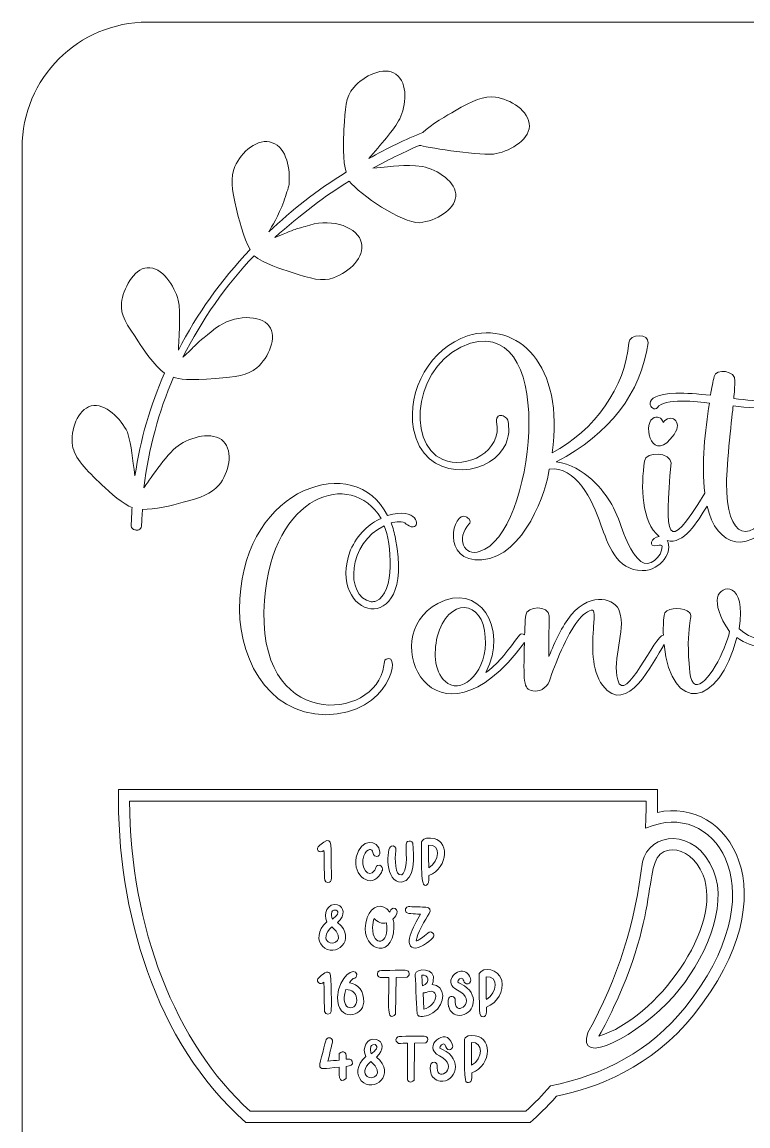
# Model space of a CAD drawing. Header units: inches. Extents: x 15.81 to 21.81, y -15.49 to -9.49.
# Drawn here: x 15.811 to 17.801, y -12.514 to -9.486 of the extents above; entities that cross this region are included whole.
import ezdxf

# ---------------------------------------------------------------- set-up
doc = ezdxf.new("R2010")
doc.units = ezdxf.units.IN
doc.header["$MEASUREMENT"] = 0
doc.layers.add('_U+0421_U+043B_U+043E_U+0439 1', color=7, linetype='Continuous')

# ---------------------------------------------------------------- blocks, each defined once
blk = doc.blocks.new('block 3')
at = {"layer": '_U+0421_U+043B_U+043E_U+0439 1', "color": 7, "lineweight": 9, "true_color": 0xffffff}
for points, knots in [([(16.9059, -11.7346), (16.9095, -11.7288), (16.9124, -11.7232), (16.9311, -11.724), (16.9841, -11.7252), (16.9809, -11.8057), (16.9262, -11.8268), (16.9261, -11.832), (16.9269, -11.8464), (16.9233, -11.85), (16.9025, -11.8704), (16.9066, -11.8063), (16.9059, -11.7346)], [0, 0, 0, 0, 1, 1, 1, 2, 2, 2, 3, 3, 3, 4, 4, 4, 4]), ([(16.9258, -11.8056), (16.9567, -11.7875), (16.9597, -11.7401), (16.9253, -11.7435), (16.9253, -11.745), (16.9257, -11.8041), (16.9258, -11.8056)], [0, 0, 0, 0, 1, 1, 1, 2, 2, 2, 2])]:
    blk.add_open_spline(points, degree=3, knots=knots, dxfattribs=at)
blk = doc.blocks.new('block 6')
at = {"layer": '_U+0421_U+043B_U+043E_U+0439 1', "color": 7, "lineweight": 9, "true_color": 0xffffff}
for points, knots in [([(16.6756, -11.907), (16.6937, -11.9125), (16.6988, -11.9357), (16.6762, -11.9555), (16.7325, -12.0026), (16.6675, -12.0559), (16.6342, -12.0203), (16.6208, -12.0064), (16.6191, -11.9776), (16.6468, -11.9535), (16.6349, -11.9335), (16.6491, -11.8996), (16.6756, -11.907)], [0, 0, 0, 0, 1, 1, 1, 2, 2, 2, 3, 3, 3, 4, 4, 4, 4]), ([(16.6719, -11.9215), (16.6627, -11.9194), (16.66, -11.9275), (16.6599, -11.9276), (16.6579, -11.9324), (16.6596, -11.9412), (16.6617, -11.9468), (16.6653, -11.9437), (16.6737, -11.9367), (16.6759, -11.9325), (16.6778, -11.9288), (16.6778, -11.9234), (16.6719, -11.9215)], [0, 0, 0, 0, 1, 1, 1, 2, 2, 2, 3, 3, 3, 4, 4, 4, 4]), ([(16.65, -12.0088), (16.664, -12.0205), (16.7004, -12.0016), (16.6606, -11.9678), (16.6604, -11.9676), (16.6603, -11.9675), (16.6602, -11.9674), (16.6401, -11.9855), (16.6413, -12.0016), (16.65, -12.0088)], [0, 0, 0, 0, 1, 1, 1, 2, 2, 2, 3, 3, 3, 3])]:
    blk.add_open_spline(points, degree=3, knots=knots, dxfattribs=at)
blk = doc.blocks.new('block 8')
at = {"layer": '_U+0421_U+043B_U+043E_U+0439 1', "color": 7, "lineweight": 9, "true_color": 0xffffff}
for points, knots in [([(16.8189, -11.9269), (16.8203, -11.9243), (16.8215, -11.921), (16.8237, -11.9189), (16.8297, -11.9132), (16.8394, -11.918), (16.8394, -11.9258), (16.8394, -11.9326), (16.8327, -11.9418), (16.8279, -11.9468), (16.8295, -11.9526), (16.8306, -11.9604), (16.8306, -11.9686), (16.8278, -12.0661), (16.7281, -12.0286), (16.757, -11.9419), (16.7692, -11.9084), (16.7997, -11.9), (16.8189, -11.9269)], [0, 0, 0, 0, 1, 1, 1, 2, 2, 2, 3, 3, 3, 4, 4, 4, 5, 5, 5, 6, 6, 6, 6]), ([(16.7766, -11.9448), (16.7741, -11.9503), (16.7719, -11.9596), (16.7719, -11.969), (16.7719, -12.0257), (16.8186, -12.0172), (16.8104, -11.9569), (16.7973, -11.96), (16.7855, -11.9549), (16.7766, -11.9448)], [0, 0, 0, 0, 1, 1, 1, 2, 2, 2, 3, 3, 3, 3])]:
    blk.add_open_spline(points, degree=3, knots=knots, dxfattribs=at)
blk = doc.blocks.new('block 15')
at = {"layer": '_U+0421_U+043B_U+043E_U+0439 1', "color": 7, "lineweight": 9, "true_color": 0xffffff}
for points, knots in [([(16.7283, -12.0975), (16.7296, -12.1049), (16.7247, -12.1095), (16.7186, -12.1095), (16.7186, -12.1095), (16.714, -12.1125), (16.7083, -12.1209), (16.7324, -12.1251), (16.7491, -12.1436), (16.7477, -12.1743), (16.7455, -12.2163), (16.6755, -12.2293), (16.6755, -12.1602), (16.6791, -12.1026), (16.7244, -12.0756), (16.7283, -12.0975)], [0, 0, 0, 0, 1, 1, 1, 2, 2, 2, 3, 3, 3, 4, 4, 4, 5, 5, 5, 5]), ([(16.7282, -12.163), (16.7253, -12.1492), (16.7154, -12.1396), (16.699, -12.1396), (16.6779, -12.2036), (16.735, -12.2), (16.7282, -12.163)], [0, 0, 0, 0, 1, 1, 1, 2, 2, 2, 2])]:
    blk.add_open_spline(points, degree=3, knots=knots, dxfattribs=at)
blk = doc.blocks.new('block 16')
at = {"layer": '_U+0421_U+043B_U+043E_U+0439 1', "color": 7, "lineweight": 9, "true_color": 0xffffff}
for points, knots in [([(16.9372, -12.2034), (16.9204, -12.2142), (16.9037, -12.2147), (16.8986, -12.2121), (16.894, -12.2096), (16.894, -12.2031), (16.8936, -12.1978), (16.8929, -12.1874), (16.8887, -12.0989), (16.8887, -12.0971), (16.8887, -12.0809), (16.9478, -12.0772), (16.9384, -12.1161), (16.9377, -12.1193), (16.9366, -12.1224), (16.9351, -12.1254), (16.972, -12.1277), (16.975, -12.1783), (16.9372, -12.2034)], [0, 0, 0, 0, 1, 1, 1, 2, 2, 2, 3, 3, 3, 4, 4, 4, 5, 5, 5, 6, 6, 6, 6]), ([(16.9072, -12.1004), (16.9073, -12.1051), (16.9081, -12.1185), (16.9086, -12.1296), (16.9337, -12.1196), (16.924, -12.0972), (16.9072, -12.1004)], [0, 0, 0, 0, 1, 1, 1, 2, 2, 2, 2]), ([(16.9191, -12.1472), (16.9167, -12.1484), (16.9133, -12.1489), (16.9103, -12.1481), (16.9103, -12.1481), (16.9126, -12.1934), (16.9126, -12.1934), (16.9307, -12.1893), (16.9448, -12.1719), (16.9449, -12.1574), (16.9449, -12.1435), (16.9305, -12.1415), (16.9191, -12.1472)], [0, 0, 0, 0, 1, 1, 1, 2, 2, 2, 3, 3, 3, 4, 4, 4, 4])]:
    blk.add_open_spline(points, degree=3, knots=knots, dxfattribs=at)
blk = doc.blocks.new('block 17')
at = {"layer": '_U+0421_U+043B_U+043E_U+0439 1', "color": 7, "lineweight": 9, "true_color": 0xffffff}
for points, knots in [([(17.0842, -12.1879), (17.0841, -12.1931), (17.0849, -12.2075), (17.0813, -12.2111), (17.0777, -12.2146), (17.073, -12.2152), (17.0684, -12.2116), (17.0638, -12.2081), (17.0647, -12.1836), (17.0646, -12.1776), (17.0636, -12.0598), (17.065, -12.2135), (17.0639, -12.0958), (17.0756, -12.0765), (17.1163, -12.0812), (17.1258, -12.1144), (17.1332, -12.1437), (17.1131, -12.1767), (17.0842, -12.1879)], [0, 0, 0, 0, 1, 1, 1, 2, 2, 2, 3, 3, 3, 4, 4, 4, 5, 5, 5, 6, 6, 6, 6]), ([(17.0833, -12.1046), (17.0833, -12.1061), (17.0837, -12.1652), (17.0838, -12.1667), (17.1147, -12.1486), (17.1177, -12.1012), (17.0833, -12.1046)], [0, 0, 0, 0, 1, 1, 1, 2, 2, 2, 2])]:
    blk.add_open_spline(points, degree=3, knots=knots, dxfattribs=at)
blk = doc.blocks.new('block 27')
at = {"layer": '_U+0421_U+043B_U+043E_U+0439 1', "color": 7, "lineweight": 9, "true_color": 0xffffff}
for points, knots in [([(17.0439, -12.3684), (17.0438, -12.3736), (17.0445, -12.388), (17.041, -12.3916), (17.0373, -12.3952), (17.0327, -12.3958), (17.028, -12.3921), (17.0225, -12.3879), (17.0237, -12.2833), (17.0236, -12.2763), (17.0272, -12.2704), (17.0291, -12.2665), (17.0421, -12.2657), (17.1031, -12.2624), (17.0999, -12.3469), (17.0439, -12.3684)], [0, 0, 0, 0, 1, 1, 1, 2, 2, 2, 3, 3, 3, 4, 4, 4, 5, 5, 5, 5]), ([(17.0429, -12.2852), (17.0429, -12.2867), (17.0433, -12.3458), (17.0435, -12.3473), (17.0745, -12.3291), (17.0772, -12.2817), (17.0429, -12.2852)], [0, 0, 0, 0, 1, 1, 1, 2, 2, 2, 2])]:
    blk.add_open_spline(points, degree=3, knots=knots, dxfattribs=at)
blk = doc.blocks.new('block 39')
at = {"layer": '_U+0421_U+043B_U+043E_U+0439 1', "color": 7, "lineweight": 9, "true_color": 0xffffff}
for points, knots in [([(16.075, -11.5913), (16.075, -11.5913), (17.5531, -11.5913), (17.5531, -11.5913), (17.5533, -11.6103), (17.5536, -11.6239), (17.5528, -11.6539), (17.745, -11.6093), (17.9235, -11.8695), (17.6525, -12.2088), (17.5374, -12.3529), (17.3843, -12.4099), (17.2758, -12.4323), (17.2478, -12.464), (17.2271, -12.4835), (17.2038, -12.5045), (17.2038, -12.5045), (16.4244, -12.5045), (16.4244, -12.5045), (16.1745, -12.2821), (16.0714, -11.9261), (16.075, -11.5913)], [0, 0, 0, 0, 1, 1, 1, 2, 2, 2, 3, 3, 3, 4, 4, 4, 5, 5, 5, 6, 6, 6, 7, 7, 7, 7]), ([(17.5199, -11.6968), (17.521, -11.6717), (17.522, -11.6505), (17.5221, -11.6226), (17.5221, -11.6226), (16.106, -11.6226), (16.106, -11.6226), (16.1077, -11.9695), (16.2311, -12.2873), (16.4363, -12.4733), (16.4363, -12.4733), (17.1918, -12.4733), (17.1918, -12.4733), (17.2164, -12.4509), (17.2368, -12.4297), (17.2593, -12.4038), (17.4048, -12.3747), (17.5339, -12.3073), (17.6281, -12.1893), (17.8818, -11.8717), (17.7182, -11.63), (17.5415, -11.6895), (17.5415, -11.6895), (17.5199, -11.6968), (17.5199, -11.6968)], [0, 0, 0, 0, 1, 1, 1, 2, 2, 2, 3, 3, 3, 4, 4, 4, 5, 5, 5, 6, 6, 6, 7, 7, 7, 8, 8, 8, 8])]:
    blk.add_open_spline(points, degree=3, knots=knots, dxfattribs=at)
blk = doc.blocks.new('block 40')
at = {"layer": '_U+0421_U+043B_U+043E_U+0439 1', "color": 7, "lineweight": 9, "true_color": 0xffffff}
for points in [[(17.7067, -11.8138), (17.7471, -11.9126), (17.6819, -12.062), (17.5966, -12.1585), (17.503, -12.2644), (17.3275, -12.3571), (17.3621, -12.2572), (17.4455, -12.1107), (17.4921, -11.9509), (17.5116, -11.7897), (17.5292, -11.7086), (17.657, -11.692), (17.7067, -11.8138)], [(17.6778, -11.8256), (17.6596, -11.7811), (17.6261, -11.7552), (17.5932, -11.7567), (17.5012, -11.7604), (17.574, -11.8933), (17.4324, -12.1892), (17.4192, -12.217), (17.4095, -12.2367), (17.3924, -12.2671), (17.5509, -12.2201), (17.7348, -11.9652), (17.6778, -11.8256)]]:
    blk.add_open_spline(points, degree=3, knots=[0, 0, 0, 0, 1, 1, 1, 2, 2, 2, 3, 3, 3, 4, 4, 4, 4], dxfattribs=at)
blk = doc.blocks.new('block 2')
at = {"layer": '_U+0421_U+043B_U+043E_U+0439 1', "color": 7, "lineweight": 9, "true_color": 0xffffff}
for points, knots in [([(16.0301, -10.7552), (16.0526, -10.7761), (16.0899, -10.8106), (16.1127, -10.8173), (16.1117, -10.8324), (16.1111, -10.8517), (16.1101, -10.8678), (16.1106, -10.8732), (16.1153, -10.8792), (16.1206, -10.8788), (16.1223, -10.8786), (16.122, -10.8788), (16.1234, -10.8796), (16.1267, -10.8804), (16.1304, -10.8796), (16.1336, -10.8769), (16.1405, -10.8711), (16.1383, -10.8667), (16.1411, -10.8225), (16.174, -10.824), (16.2213, -10.812), (16.2528, -10.8031), (16.3032, -10.7888), (16.3285, -10.7816), (16.3505, -10.7559), (16.3786, -10.7229), (16.3904, -10.6634), (16.3634, -10.6361), (16.334, -10.6069), (16.2723, -10.6242), (16.239, -10.6479), (16.205, -10.6722), (16.1561, -10.7495), (16.1446, -10.7634), (16.1587, -10.6557), (16.186, -10.5538), (16.2258, -10.4602), (16.2395, -10.4652), (16.2707, -10.4695), (16.3417, -10.4639), (16.3988, -10.4593), (16.4285, -10.455), (16.4545, -10.4344), (16.4884, -10.4052), (16.5107, -10.3509), (16.4884, -10.3197), (16.4663, -10.2887), (16.391, -10.2876), (16.3417, -10.3258), (16.271, -10.3806), (16.2873, -10.3746), (16.252, -10.4054), (16.3033, -10.303), (16.3705, -10.207), (16.447, -10.1271), (16.4727, -10.1481), (16.5239, -10.1637), (16.5484, -10.172), (16.6038, -10.19), (16.6341, -10.199), (16.6649, -10.1874), (16.7088, -10.1721), (16.7511, -10.1291), (16.7415, -10.0922), (16.7333, -10.0496), (16.6625, -10.0237), (16.6002, -10.0428), (16.559, -10.0554), (16.5751, -10.047), (16.5038, -10.0772), (16.5745, -10.0138), (16.6431, -9.9618), (16.7078, -9.9226), (16.7391, -9.96), (16.8494, -10.0366), (16.9011, -10.0366), (16.9469, -10.0306), (16.9964, -10.002), (16.9999, -9.9647), (17.0038, -9.9248), (16.9488, -9.8909), (16.9092, -9.8826), (16.8526, -9.8758), (16.8363, -9.8816), (16.7724, -9.8867), (16.8208, -9.8618), (16.8627, -9.8399), (16.8998, -9.8242), (16.9137, -9.8273), (17.0498, -9.8524), (17.1033, -9.8482), (17.1427, -9.8427), (17.2005, -9.8123), (17.2018, -9.7717), (17.2031, -9.729), (17.1478, -9.6975), (17.109, -9.6921), (17.0758, -9.6881), (17.0487, -9.7001), (16.9968, -9.7302), (16.9786, -9.7398), (16.9315, -9.7677), (16.9095, -9.7887), (16.8641, -9.8079), (16.8115, -9.8314), (16.7613, -9.8607), (16.7932, -9.8233), (16.8314, -9.7811), (16.8462, -9.7514), (16.8638, -9.716), (16.8701, -9.6538), (16.8361, -9.6291), (16.8034, -9.6056), (16.7466, -9.6343), (16.7203, -9.6652), (16.6971, -9.6923), (16.6974, -9.7225), (16.6931, -9.7804), (16.6922, -9.8049), (16.6896, -9.8713), (16.6998, -9.8978), (16.615, -9.9491), (16.5525, -10.0008), (16.4873, -10.0615), (16.4955, -10.0463), (16.5138, -10.0185), (16.5286, -9.9778), (16.5337, -9.9611), (16.5417, -9.9411), (16.5429, -9.9316), (16.5466, -9.8926), (16.5374, -9.83), (16.497, -9.8169), (16.4579, -9.8012), (16.4109, -9.844), (16.3947, -9.8818), (16.3811, -9.9125), (16.3859, -9.9424), (16.3993, -9.9988), (16.4023, -10.0149), (16.4185, -10.084), (16.4367, -10.1095), (16.3545, -10.1964), (16.29, -10.2869), (16.2399, -10.386), (16.2388, -10.3692), (16.248, -10.2801), (16.239, -10.2484), (16.2292, -10.2107), (16.1953, -10.1565), (16.1541, -10.1597), (16.1166, -10.1627), (16.0875, -10.2188), (16.084, -10.2562), (16.0799, -10.2903), (16.0976, -10.3145), (16.1306, -10.3632), (16.138, -10.3773), (16.1747, -10.4295), (16.2017, -10.4491), (16.1627, -10.5359), (16.1354, -10.6307), (16.1205, -10.7308), (16.1137, -10.6812), (16.1116, -10.6519), (16.0998, -10.6106), (16.0832, -10.5751), (16.0382, -10.5293), (16.0004, -10.539), (15.9631, -10.5487), (15.9436, -10.6041), (15.9494, -10.6479), (15.9543, -10.6811), (15.9871, -10.7155), (16.0301, -10.7552)], [0, 0, 0, 0, 1, 1, 1, 2, 2, 2, 3, 3, 3, 4, 4, 4, 5, 5, 5, 6, 6, 6, 7, 7, 7, 8, 8, 8, 9, 9, 9, 10, 10, 10, 11, 11, 11, 12, 12, 12, 13, 13, 13, 14, 14, 14, 15, 15, 15, 16, 16, 16, 17, 17, 17, 18, 18, 18, 19, 19, 19, 20, 20, 20, 21, 21, 21, 22, 22, 22, 23, 23, 23, 24, 24, 24, 25, 25, 25, 26, 26, 26, 27, 27, 27, 28, 28, 28, 29, 29, 29, 30, 30, 30, 31, 31, 31, 32, 32, 32, 33, 33, 33, 34, 34, 34, 35, 35, 35, 36, 36, 36, 37, 37, 37, 38, 38, 38, 39, 39, 39, 40, 40, 40, 41, 41, 41, 42, 42, 42, 43, 43, 43, 44, 44, 44, 45, 45, 45, 46, 46, 46, 47, 47, 47, 48, 48, 48, 49, 49, 49, 50, 50, 50, 51, 51, 51, 52, 52, 52, 53, 53, 53, 54, 54, 54, 55, 55, 55, 56, 56, 56, 57, 57, 57, 58, 58, 58, 58]), ([(16.6273, -11.7432), (16.6605, -11.7154), (16.6584, -11.7348), (16.6584, -11.7903), (16.659, -11.831), (16.6631, -11.8461), (16.6492, -11.8461), (16.6389, -11.8461), (16.64, -11.8355), (16.6398, -11.8255), (16.6395, -11.81), (16.6388, -11.7724), (16.6387, -11.7586), (16.6256, -11.7684), (16.613, -11.7551), (16.6273, -11.7432)], [0, 0, 0, 0, 1, 1, 1, 2, 2, 2, 3, 3, 3, 4, 4, 4, 5, 5, 5, 5]), ([(16.7945, -11.8213), (16.7966, -11.8177), (16.7994, -11.8128), (16.7994, -11.8087), (16.7994, -11.803), (16.794, -11.7964), (16.7858, -11.7995), (16.781, -11.8013), (16.7806, -11.8071), (16.7777, -11.8118), (16.7608, -11.8385), (16.7366, -11.8027), (16.7482, -11.7727), (16.7572, -11.7505), (16.7709, -11.7513), (16.7729, -11.7641), (16.7757, -11.7796), (16.7931, -11.7767), (16.7921, -11.7626), (16.788, -11.7268), (16.7389, -11.7229), (16.7269, -11.7768), (16.7162, -11.8278), (16.7694, -11.8657), (16.7945, -11.8213)], [0, 0, 0, 0, 1, 1, 1, 2, 2, 2, 3, 3, 3, 4, 4, 4, 5, 5, 5, 6, 6, 6, 7, 7, 7, 8, 8, 8, 8]), ([(16.8511, -11.8446), (16.8898, -11.8415), (16.8845, -11.7744), (16.8827, -11.7378), (16.8779, -11.7331), (16.8742, -11.73), (16.8679, -11.7339), (16.861, -11.7385), (16.8645, -11.7416), (16.8645, -11.7806), (16.8645, -11.8197), (16.8516, -11.8248), (16.8516, -11.8248), (16.8322, -11.83), (16.8329, -11.7794), (16.8356, -11.7594), (16.8371, -11.748), (16.8306, -11.744), (16.8234, -11.7459), (16.8095, -11.7496), (16.8054, -11.8483), (16.8511, -11.8446)], [0, 0, 0, 0, 1, 1, 1, 2, 2, 2, 3, 3, 3, 4, 4, 4, 5, 5, 5, 6, 6, 6, 7, 7, 7, 7]), ([(16.8642, -11.9279), (16.8682, -11.9327), (16.8967, -11.9322), (16.9036, -11.9325), (16.8835, -11.9655), (16.8521, -12.0259), (16.8908, -12.0259), (16.9058, -12.0251), (16.9364, -12.0016), (16.9391, -11.9945), (16.9403, -11.9914), (16.9396, -11.9873), (16.9369, -11.9845), (16.9281, -11.9753), (16.9205, -11.9892), (16.9018, -12.0011), (16.8969, -12.0042), (16.8938, -12.0056), (16.8917, -12.0062), (16.8917, -11.9883), (16.918, -11.9457), (16.9269, -11.9312), (16.9332, -11.9208), (16.929, -11.9146), (16.9181, -11.9138), (16.9123, -11.9134), (16.8761, -11.912), (16.8705, -11.9122), (16.8629, -11.9125), (16.8589, -11.9223), (16.8642, -11.9279)], [0, 0, 0, 0, 1, 1, 1, 2, 2, 2, 3, 3, 3, 4, 4, 4, 5, 5, 5, 6, 6, 6, 7, 7, 7, 8, 8, 8, 9, 9, 9, 10, 10, 10, 10]), ([(16.6387, -12.1197), (16.6387, -12.1233), (16.6398, -12.1963), (16.6402, -12.1999), (16.6427, -12.2098), (16.6569, -12.2094), (16.6585, -12.2), (16.6594, -12.1948), (16.6592, -12.0998), (16.6549, -12.095), (16.6521, -12.0919), (16.6467, -12.0905), (16.6414, -12.0935), (16.638, -12.0958), (16.6238, -12.1064), (16.6218, -12.11), (16.618, -12.1189), (16.627, -12.1284), (16.6387, -12.1197)], [0, 0, 0, 0, 1, 1, 1, 2, 2, 2, 3, 3, 3, 4, 4, 4, 5, 5, 5, 6, 6, 6, 6]), ([(16.8351, -12.2072), (16.8351, -12.2072), (16.8362, -12.1061), (16.8362, -12.1061), (16.8362, -12.1061), (16.867, -12.1055), (16.867, -12.1055), (16.8718, -12.1007), (16.8741, -12.0983), (16.8714, -12.0915), (16.8675, -12.0838), (16.8516, -12.0863), (16.8025, -12.0873), (16.7934, -12.0875), (16.7855, -12.0871), (16.7852, -12.0969), (16.7852, -12.102), (16.7883, -12.1039), (16.7923, -12.1067), (16.7962, -12.1066), (16.8128, -12.1062), (16.8167, -12.1061), (16.8166, -12.186), (16.8098, -12.2297), (16.8351, -12.2072)], [0, 0, 0, 0, 1, 1, 1, 2, 2, 2, 3, 3, 3, 4, 4, 4, 5, 5, 5, 6, 6, 6, 7, 7, 7, 8, 8, 8, 8]), ([(17.0241, -12.1297), (17.0215, -12.128), (17.0058, -12.1196), (17.0057, -12.1195), (17.0045, -12.1142), (17.0152, -12.1041), (17.0191, -12.1098), (17.0217, -12.1135), (17.022, -12.1185), (17.0252, -12.1215), (17.0298, -12.1257), (17.0384, -12.1245), (17.0404, -12.1173), (17.0431, -12.1101), (17.0357, -12.094), (17.0228, -12.0898), (16.9993, -12.0826), (16.9648, -12.1212), (17.0044, -12.1409), (17.0636, -12.17), (16.9987, -12.2171), (16.9987, -12.1739), (16.9987, -12.1673), (16.9993, -12.1624), (16.9937, -12.1594), (16.9886, -12.1565), (16.983, -12.1591), (16.9807, -12.1634), (16.9794, -12.1662), (16.9793, -12.1709), (16.9793, -12.1739), (16.9793, -12.1828), (16.9806, -12.187), (16.9806, -12.187), (16.9846, -12.2017), (16.9971, -12.2104), (17.0093, -12.2104), (17.0475, -12.2104), (17.0667, -12.1591), (17.0241, -12.1297)], [0, 0, 0, 0, 1, 1, 1, 2, 2, 2, 3, 3, 3, 4, 4, 4, 5, 5, 5, 6, 6, 6, 7, 7, 7, 8, 8, 8, 9, 9, 9, 10, 10, 10, 11, 11, 11, 12, 12, 12, 13, 13, 13, 13]), ([(16.9635, -12.304), (16.9624, -12.3035), (16.9572, -12.3009), (16.9564, -12.3), (16.9552, -12.2948), (16.9659, -12.2847), (16.9698, -12.2904), (16.9703, -12.291), (16.9712, -12.2926), (16.9726, -12.2964), (16.9776, -12.3111), (16.9961, -12.3044), (16.9904, -12.2894), (16.9746, -12.2389), (16.9049, -12.2965), (16.9551, -12.3214), (17.0142, -12.3505), (16.9493, -12.3975), (16.9493, -12.3545), (16.9493, -12.3527), (16.9493, -12.3494), (16.9492, -12.3476), (16.9482, -12.3338), (16.9225, -12.3328), (16.9313, -12.3676), (16.9345, -12.3797), (16.9436, -12.3887), (16.9571, -12.3908), (16.9996, -12.3954), (17.0218, -12.3299), (16.9635, -12.304)], [0, 0, 0, 0, 1, 1, 1, 2, 2, 2, 3, 3, 3, 4, 4, 4, 5, 5, 5, 6, 6, 6, 7, 7, 7, 8, 8, 8, 9, 9, 9, 10, 10, 10, 10]), ([(16.6997, -12.3309), (16.6997, -12.3248), (16.7004, -12.3163), (16.6963, -12.3123), (16.691, -12.3074), (16.6856, -12.3103), (16.6807, -12.3148), (16.6807, -12.3148), (16.6805, -12.3329), (16.6805, -12.3329), (16.6705, -12.3339), (16.6589, -12.3351), (16.6493, -12.336), (16.6499, -12.3335), (16.6624, -12.2837), (16.6624, -12.2812), (16.6624, -12.2725), (16.651, -12.2674), (16.6446, -12.2768), (16.6434, -12.2796), (16.627, -12.3442), (16.627, -12.3471), (16.627, -12.3611), (16.6398, -12.3559), (16.6803, -12.3523), (16.6805, -12.3662), (16.677, -12.404), (16.6995, -12.3831), (16.6995, -12.3831), (16.6997, -12.3503), (16.6997, -12.3503), (16.7106, -12.3491), (16.7201, -12.3474), (16.7158, -12.3362), (16.7133, -12.3298), (16.7064, -12.3301), (16.6997, -12.3309)], [0, 0, 0, 0, 1, 1, 1, 2, 2, 2, 3, 3, 3, 4, 4, 4, 5, 5, 5, 6, 6, 6, 7, 7, 7, 8, 8, 8, 9, 9, 9, 10, 10, 10, 11, 11, 11, 12, 12, 12, 12]), ([(16.9223, -12.2721), (16.9199, -12.2673), (16.915, -12.2673), (16.9095, -12.2672), (16.9054, -12.2672), (16.8442, -12.267), (16.8408, -12.2694), (16.8349, -12.2731), (16.8343, -12.2808), (16.8403, -12.2852), (16.8403, -12.2852), (16.8432, -12.2872), (16.8432, -12.2872), (16.8472, -12.2871), (16.8637, -12.2867), (16.8676, -12.2867), (16.8676, -12.2914), (16.8667, -12.3814), (16.8676, -12.3859), (16.8681, -12.3889), (16.8691, -12.3899), (16.871, -12.3914), (16.8766, -12.3953), (16.881, -12.3922), (16.886, -12.3878), (16.886, -12.3878), (16.8871, -12.2867), (16.8871, -12.2867), (16.8871, -12.2867), (16.918, -12.286), (16.918, -12.286), (16.9227, -12.2812), (16.925, -12.2788), (16.9223, -12.2721)], [0, 0, 0, 0, 1, 1, 1, 2, 2, 2, 3, 3, 3, 4, 4, 4, 5, 5, 5, 6, 6, 6, 7, 7, 7, 8, 8, 8, 9, 9, 9, 10, 10, 10, 11, 11, 11, 11])]:
    blk.add_open_spline(points, degree=3, knots=knots, dxfattribs=at)
at = {"layer": '_U+0421_U+043B_U+043E_U+0439 1'}
for name in ['block 39', 'block 40', 'block 3', 'block 6', 'block 8', 'block 15', 'block 16', 'block 17', 'block 27']:
    blk.add_blockref(name, (0, 0), dxfattribs=at)
blk = doc.blocks.new('block 66')
at = {"layer": '_U+0421_U+043B_U+043E_U+0439 1', "color": 7, "lineweight": 9, "true_color": 0xffffff}
for points, knots in [([(16.7823, -12.2762), (16.8005, -12.2817), (16.8056, -12.3049), (16.7829, -12.3247), (16.8392, -12.3719), (16.7742, -12.4251), (16.741, -12.3895), (16.7275, -12.3756), (16.7259, -12.3468), (16.7535, -12.3227), (16.7417, -12.3027), (16.7559, -12.2688), (16.7823, -12.2762)], [0, 0, 0, 0, 1, 1, 1, 2, 2, 2, 3, 3, 3, 4, 4, 4, 4]), ([(16.7787, -12.2907), (16.7695, -12.2886), (16.7668, -12.2967), (16.7667, -12.2968), (16.7647, -12.3016), (16.7664, -12.3104), (16.7684, -12.316), (16.7721, -12.3129), (16.7804, -12.3059), (16.7826, -12.3017), (16.7846, -12.298), (16.7845, -12.2926), (16.7787, -12.2907)], [0, 0, 0, 0, 1, 1, 1, 2, 2, 2, 3, 3, 3, 4, 4, 4, 4]), ([(16.7568, -12.378), (16.7707, -12.3898), (16.8072, -12.3708), (16.7673, -12.337), (16.7672, -12.3369), (16.767, -12.3367), (16.7669, -12.3366), (16.7468, -12.3547), (16.7481, -12.3708), (16.7568, -12.378)], [0, 0, 0, 0, 1, 1, 1, 2, 2, 2, 3, 3, 3, 3])]:
    blk.add_open_spline(points, degree=3, knots=knots, dxfattribs=at)

msp = doc.modelspace()

# ---------------------------------------------------------------- linework, layer by layer
at = {"layer": '_U+0421_U+043B_U+043E_U+0439 1', "color": 1, "lineweight": 9, "true_color": 0xff0000}
msp.add_open_spline([(15.8111, -9.8306), (15.8111, -9.8306), (15.8111, -15.1417), (15.8111, -15.1417), (15.8111, -15.3319), (15.9653, -15.4861), (16.1556, -15.4861), (16.1556, -15.4861), (21.4667, -15.4861), (21.4667, -15.4861), (21.6569, -15.4861), (21.8111, -15.3319), (21.8111, -15.1417), (21.8111, -15.1417), (21.8111, -9.8306), (21.8111, -9.8306), (21.8111, -9.6403), (21.6569, -9.4861), (21.4667, -9.4861), (21.4667, -9.4861), (16.1556, -9.4861), (16.1556, -9.4861), (15.9653, -9.4861), (15.8111, -9.6403), (15.8111, -9.8306)], degree=3, knots=[0, 0, 0, 0, 1, 1, 1, 2, 2, 2, 3, 3, 3, 4, 4, 4, 5, 5, 5, 6, 6, 6, 7, 7, 7, 8, 8, 8, 8], dxfattribs=at)
at = {"layer": '_U+0421_U+043B_U+043E_U+0439 1', "color": 7, "lineweight": 9, "true_color": 0xffffff}
for points, knots in [([(16.8845, -10.6024), (16.8642, -10.495), (16.9323, -10.3795), (17.0325, -10.3467), (17.1692, -10.3041), (17.2997, -10.4262), (17.2638, -10.6675), (17.3808, -10.6068), (17.4652, -10.4861), (17.4743, -10.3659), (17.4765, -10.3397), (17.5304, -10.3409), (17.5271, -10.3657), (17.5072, -10.505), (17.4226, -10.6148), (17.2755, -10.6922), (17.3547, -10.704), (17.4047, -10.7704), (17.4277, -10.8095), (17.4558, -10.8575), (17.4621, -10.9245), (17.5071, -10.9651), (17.5295, -10.9859), (17.566, -10.9511), (17.566, -10.9245), (17.5655, -10.9187), (17.5595, -10.9206), (17.5536, -10.9219), (17.5239, -10.9283), (17.536, -10.8988), (17.5577, -10.8971), (17.5084, -10.8582), (17.5071, -10.7583), (17.5175, -10.6902), (17.5197, -10.6627), (17.5901, -10.6657), (17.5901, -10.6953), (17.5728, -10.8946), (17.5754, -10.9568), (17.6827, -10.7781), (17.6723, -10.6954), (17.6841, -10.6078), (17.6951, -10.531), (17.6645, -10.5269), (17.5702, -10.5171), (17.5527, -10.5434), (17.5394, -10.5609), (17.4961, -10.5069), (17.6036, -10.5038), (17.6309, -10.5029), (17.6635, -10.5063), (17.698, -10.5098), (17.7021, -10.4876), (17.7052, -10.4716), (17.7082, -10.458), (17.7126, -10.4349), (17.7686, -10.4412), (17.7654, -10.4708), (17.7649, -10.4834), (17.7635, -10.5042), (17.7622, -10.5187), (17.8298, -10.5272), (17.9025, -10.5331), (17.9168, -10.4985), (17.9177, -10.4858), (17.9388, -10.4927), (17.9362, -10.5028), (17.9217, -10.5532), (17.8381, -10.5481), (17.7604, -10.539), (17.7585, -10.553), (17.7421, -10.7041), (17.7421, -10.7501), (17.7421, -10.9022), (17.8067, -10.9358), (17.8837, -10.7899), (17.875, -10.6597), (18.0087, -10.6327), (18.0521, -10.6738), (18.0712, -10.693), (18.0665, -10.7268), (18.0433, -10.7107), (18.0399, -10.7074), (18.0389, -10.7043), (18.0401, -10.7013), (18.0402, -10.7004), (18.0409, -10.6995), (18.0419, -10.6988), (18.0436, -10.6948), (18.0406, -10.6916), (18.0374, -10.6887), (18.0363, -10.6884), (18.0355, -10.6878), (18.0347, -10.6869), (17.9691, -10.6459), (17.8997, -10.8842), (17.989, -10.8716), (18.012, -10.8636), (18.0434, -10.8328), (18.0794, -10.7827), (18.0825, -10.6811), (18.0859, -10.492), (18.1275, -10.4024), (18.176, -10.2967), (18.2856, -10.3172), (18.3004, -10.3861), (18.3203, -10.4985), (18.1646, -10.6284), (18.1476, -10.6503), (18.1456, -10.7293), (18.1458, -10.7324), (18.1458, -10.8056), (18.171, -10.7453), (18.2069, -10.6585), (18.2713, -10.6478), (18.2987, -10.643), (18.3323, -10.6543), (18.3408, -10.6816), (18.3583, -10.7358), (18.3195, -10.8104), (18.3354, -10.8688), (18.348, -10.9157), (18.3936, -10.8412), (18.4253, -10.7888), (18.4423, -10.7608), (18.4495, -10.7419), (18.4626, -10.747), (18.4952, -10.6218), (18.6497, -10.6392), (18.6371, -10.707), (18.6315, -10.7373), (18.5742, -10.76), (18.5334, -10.7607), (18.4873, -10.9103), (18.5731, -10.8705), (18.5926, -10.8553), (18.6154, -10.8387), (18.6351, -10.8118), (18.6549, -10.7833), (18.6551, -10.7591), (18.6557, -10.7269), (18.6587, -10.6914), (18.6599, -10.6774), (18.6777, -10.6706), (18.6942, -10.6712), (18.7118, -10.672), (18.7232, -10.6807), (18.7232, -10.6935), (18.7223, -10.7346), (18.7223, -10.7717), (18.7223, -10.8044), (18.7505, -10.7354), (18.7898, -10.6477), (18.8636, -10.6477), (18.931, -10.6533), (18.9253, -10.7079), (18.9141, -10.7742), (18.9102, -10.7975), (18.8986, -10.8739), (18.9202, -10.883), (18.947, -10.8943), (19.0101, -10.7659), (19.0275, -10.7485), (19.0361, -10.7414), (19.0498, -10.7518), (19.0457, -10.7614), (19.0232, -10.7848), (18.9439, -10.9807), (18.8698, -10.8844), (18.8321, -10.8329), (18.8439, -10.7534), (18.8466, -10.6906), (18.8466, -10.6516), (18.7782, -10.6991), (18.7239, -10.8716), (18.7088, -10.9091), (18.6551, -10.9102), (18.6551, -10.867), (18.6551, -10.8507), (18.655, -10.844), (18.6549, -10.8226), (18.5596, -10.9481), (18.4533, -10.8922), (18.4579, -10.7799), (18.4272, -10.8315), (18.3583, -10.9677), (18.2943, -10.8844), (18.2565, -10.8328), (18.2684, -10.7533), (18.2711, -10.6906), (18.2711, -10.6837), (18.2712, -10.6743), (18.2651, -10.6769), (18.2166, -10.6867), (18.184, -10.7792), (18.1709, -10.8144), (18.1523, -10.8644), (18.1413, -10.9122), (18.1011, -10.9044), (18.0718, -10.8987), (18.0775, -10.8671), (18.0784, -10.8225), (17.9702, -10.9625), (17.9017, -10.8651), (17.8899, -10.8236), (17.8064, -10.9616), (17.7142, -10.924), (17.6888, -10.8135), (17.6632, -10.8564), (17.6246, -10.9205), (17.5792, -10.9081), (17.5966, -10.9358), (17.5644, -10.9905), (17.5108, -10.9905), (17.4407, -10.9905), (17.4161, -10.9168), (17.3979, -10.8646), (17.3739, -10.7955), (17.3288, -10.7027), (17.2564, -10.712), (17.2495, -10.7695), (17.1888, -10.9516), (17.0716, -10.9613), (16.9579, -10.969), (16.9908, -10.8244), (17.0288, -10.8432), (17.0297, -10.8438), (17.0368, -10.8489), (17.0374, -10.8498), (17.0402, -10.8541), (17.0397, -10.8595), (17.036, -10.8632), (17.0007, -10.902), (17.0221, -10.9536), (17.0665, -10.9375), (17.2136, -10.8936), (17.2843, -10.2989), (17.0408, -10.3668), (16.8879, -10.413), (16.8599, -10.6408), (16.9648, -10.6858), (17.028, -10.7144), (17.129, -10.6634), (17.112, -10.5818), (17.1096, -10.5676), (17.1208, -10.5619), (17.1295, -10.5663), (17.1374, -10.5688), (17.144, -10.578), (17.144, -10.5819), (17.144, -10.5958), (17.1516, -10.6219), (17.13, -10.6557), (17.0841, -10.7344), (16.9113, -10.7492), (16.8845, -10.6024)], [0, 0, 0, 0, 1, 1, 1, 2, 2, 2, 3, 3, 3, 4, 4, 4, 5, 5, 5, 6, 6, 6, 7, 7, 7, 8, 8, 8, 9, 9, 9, 10, 10, 10, 11, 11, 11, 12, 12, 12, 13, 13, 13, 14, 14, 14, 15, 15, 15, 16, 16, 16, 17, 17, 17, 18, 18, 18, 19, 19, 19, 20, 20, 20, 21, 21, 21, 22, 22, 22, 23, 23, 23, 24, 24, 24, 25, 25, 25, 26, 26, 26, 27, 27, 27, 28, 28, 28, 29, 29, 29, 30, 30, 30, 31, 31, 31, 32, 32, 32, 33, 33, 33, 34, 34, 34, 35, 35, 35, 36, 36, 36, 37, 37, 37, 38, 38, 38, 39, 39, 39, 40, 40, 40, 41, 41, 41, 42, 42, 42, 43, 43, 43, 44, 44, 44, 45, 45, 45, 46, 46, 46, 47, 47, 47, 48, 48, 48, 49, 49, 49, 50, 50, 50, 51, 51, 51, 52, 52, 52, 53, 53, 53, 54, 54, 54, 55, 55, 55, 56, 56, 56, 57, 57, 57, 58, 58, 58, 59, 59, 59, 60, 60, 60, 61, 61, 61, 62, 62, 62, 63, 63, 63, 64, 64, 64, 65, 65, 65, 66, 66, 66, 67, 67, 67, 68, 68, 68, 69, 69, 69, 70, 70, 70, 71, 71, 71, 72, 72, 72, 73, 73, 73, 74, 74, 74, 75, 75, 75, 76, 76, 76, 77, 77, 77, 78, 78, 78, 79, 79, 79, 80, 80, 80, 81, 81, 81, 82, 82, 82, 83, 83, 83, 84, 84, 84, 85, 85, 85, 85]), ([(17.5985, -10.6168), (17.6252, -10.5797), (17.5863, -10.5581), (17.5688, -10.5844), (17.5649, -10.5695), (17.551, -10.5654), (17.54, -10.5733), (17.5103, -10.5945), (17.5407, -10.7007), (17.5985, -10.6168)], [0, 0, 0, 0, 1, 1, 1, 2, 2, 2, 3, 3, 3, 3]), ([(16.4083, -11.068), (16.4231, -10.7604), (16.7242, -10.6625), (16.8128, -10.8393), (16.8945, -10.8157), (16.9044, -10.8703), (16.883, -10.8703), (16.877, -10.8715), (16.8666, -10.8658), (16.8641, -10.8628), (16.8563, -10.8534), (16.8344, -10.8564), (16.8229, -10.8599), (16.8282, -10.8725), (16.8315, -10.8866), (16.835, -10.9036), (16.835, -10.9036), (16.8351, -10.9037), (16.8351, -10.9037), (16.8351, -10.9037), (16.8352, -10.9043), (16.8352, -10.9043), (16.8898, -11.1887), (16.6404, -11.1186), (16.7116, -10.9339), (16.7301, -10.8913), (16.7636, -10.8606), (16.7954, -10.8474), (16.7121, -10.7106), (16.4978, -10.7811), (16.4755, -11.0712), (16.4473, -11.4344), (16.7812, -11.405), (16.8031, -11.2512), (16.8057, -11.2429), (16.8016, -11.2372), (16.8095, -11.2333), (16.8516, -11.2123), (16.8201, -11.3857), (16.6437, -11.3857), (16.4783, -11.3857), (16.3969, -11.2161), (16.4083, -11.068)], [0, 0, 0, 0, 1, 1, 1, 2, 2, 2, 3, 3, 3, 4, 4, 4, 5, 5, 5, 6, 6, 6, 7, 7, 7, 8, 8, 8, 9, 9, 9, 10, 10, 10, 11, 11, 11, 12, 12, 12, 13, 13, 13, 14, 14, 14, 14]), ([(16.7679, -11.0764), (16.7727, -11.0755), (16.7764, -11.0755), (16.7811, -11.0739), (16.8353, -11.0531), (16.8235, -10.9134), (16.8039, -10.8678), (16.7052, -10.913), (16.6943, -11.0607), (16.7679, -11.0764)], [0, 0, 0, 0, 1, 1, 1, 2, 2, 2, 3, 3, 3, 3]), ([(19.0781, -11.1119), (19.1356, -11.0444), (19.2006, -11.0693), (19.2109, -11.1032), (19.2283, -11.1573), (19.1896, -11.2319), (19.2055, -11.2903), (19.2226, -11.3547), (19.3025, -11.1896), (19.322, -11.1701), (19.3246, -11.1679), (19.3293, -11.1539), (19.3288, -11.1473), (19.3272, -11.1242), (19.3288, -11.1052), (19.3338, -11.0897), (19.3686, -10.9896), (19.5351, -11.0592), (19.3883, -11.1732), (19.3883, -11.1732), (19.3873, -11.1746), (19.3873, -11.1746), (19.3958, -11.1942), (19.4121, -11.2447), (19.4156, -11.2577), (19.4498, -11.2332), (19.4814, -11.2039), (19.5098, -11.1703), (19.5204, -11.161), (19.5331, -11.1706), (19.5283, -11.1828), (19.523, -11.1968), (19.4549, -11.2548), (19.4211, -11.2792), (19.4359, -11.339), (19.4433, -11.4032), (19.3954, -11.4537), (19.3471, -11.5084), (19.2542, -11.513), (19.2387, -11.4585), (19.2176, -11.3849), (19.3071, -11.3302), (19.3601, -11.296), (19.3505, -11.2579), (19.3376, -11.2047), (19.3348, -11.1905), (19.305, -11.2351), (19.2328, -11.395), (19.1644, -11.306), (19.1266, -11.2544), (19.1385, -11.175), (19.1412, -11.1122), (19.1412, -11.0732), (19.0728, -11.1205), (19.0185, -11.2932), (19.0096, -11.315), (18.9885, -11.3236), (18.973, -11.3205), (18.9459, -11.3152), (18.9478, -11.2957), (18.9497, -11.1879), (18.7936, -11.4), (18.6728, -11.3321), (18.6465, -11.2434), (18.6236, -11.2812), (18.5915, -11.3312), (18.5529, -11.3312), (18.5076, -11.3312), (18.4836, -11.2696), (18.4776, -11.2248), (18.4569, -11.2441), (18.4352, -11.2619), (18.4112, -11.2792), (18.426, -11.339), (18.4334, -11.4032), (18.3855, -11.4537), (18.3121, -11.5369), (18.1659, -11.4922), (18.2531, -11.3882), (18.2795, -11.3566), (18.3215, -11.3314), (18.3538, -11.3105), (18.3471, -11.284), (18.3387, -11.2489), (18.3374, -11.2437), (18.3089, -11.2985), (18.2829, -11.3335), (18.2582, -11.3508), (18.1844, -11.4), (18.129, -11.267), (18.1622, -11.1935), (18.1466, -11.1967), (18.1324, -11.1982), (18.1168, -11.196), (18.0859, -11.2391), (18.0424, -11.3154), (17.9706, -11.3154), (17.9033, -11.3154), (17.88, -11.2422), (17.8863, -11.1891), (17.8641, -11.204), (17.8142, -11.2064), (17.7709, -11.1741), (17.7215, -11.3653), (17.5914, -11.3859), (17.5711, -11.1936), (17.5407, -11.2415), (17.4693, -11.3925), (17.4027, -11.306), (17.3705, -11.2619), (17.3744, -11.1975), (17.3779, -11.1407), (17.3785, -11.1321), (17.3827, -11.1017), (17.3748, -11.099), (17.3664, -11.0962), (17.3449, -11.1143), (17.3345, -11.1279), (17.3059, -11.164), (17.2701, -11.2509), (17.2568, -11.2932), (17.248, -11.315), (17.2268, -11.3236), (17.2113, -11.3205), (17.184, -11.3152), (17.1861, -11.2949), (17.188, -11.1879), (16.944, -11.5196), (16.7759, -11.1724), (16.9506, -11.0805), (17.0609, -11.0195), (17.1474, -11.1483), (17.0822, -11.2699), (17.1116, -11.2494), (17.1386, -11.2165), (17.1743, -11.1678), (17.1776, -11.1632), (17.1839, -11.1634), (17.1886, -11.1666), (17.1893, -11.1463), (17.1902, -11.1291), (17.1916, -11.1129), (17.1937, -11.0873), (17.2561, -11.0842), (17.2561, -11.115), (17.2552, -11.1562), (17.2552, -11.1933), (17.2552, -11.226), (17.2716, -11.1858), (17.2904, -11.1438), (17.3165, -11.1119), (17.374, -11.0444), (17.4389, -11.0693), (17.4492, -11.1032), (17.4667, -11.1573), (17.428, -11.2319), (17.4439, -11.2903), (17.4632, -11.3624), (17.5477, -11.1636), (17.5691, -11.168), (17.5684, -11.1493), (17.5691, -11.1311), (17.5711, -11.1137), (17.5726, -11.0924), (17.6141, -11.0892), (17.634, -11.1008), (17.657, -11.1143), (17.6328, -11.1168), (17.6383, -11.2272), (17.6397, -11.2429), (17.6397, -11.2994), (17.6571, -11.3032), (17.6873, -11.3104), (17.7402, -11.2089), (17.7507, -11.1572), (17.7208, -11.1169), (17.7141, -11.0831), (17.7177, -11.0649), (17.7242, -11.0272), (17.7984, -11.0196), (17.7769, -11.1505), (17.8095, -11.18), (17.8515, -11.1869), (17.8775, -11.1697), (17.8808, -11.1668), (17.8932, -11.1585), (17.8953, -11.153), (17.9265, -11.0703), (18.0209, -11.0573), (18.0478, -11.1023), (18.0759, -11.1492), (18.0156, -11.1813), (17.9611, -11.1823), (17.9505, -11.2166), (17.9335, -11.2834), (17.9684, -11.2919), (18.0189, -11.3043), (18.0683, -11.225), (18.0939, -11.1887), (18.0556, -11.1515), (18.076, -11.0309), (18.1277, -11.0654), (18.1562, -11.0862), (18.1417, -11.1369), (18.1209, -11.1665), (18.1251, -11.1684), (18.1278, -11.172), (18.1281, -11.1741), (18.139, -11.1762), (18.1607, -11.1738), (18.1743, -11.1651), (18.201, -11.1548), (18.2428, -11.1657), (18.2399, -11.1981), (18.2363, -11.2386), (18.2113, -11.2772), (18.2236, -11.32), (18.2385, -11.3761), (18.3023, -11.2605), (18.3287, -11.2082), (18.3211, -11.1745), (18.3124, -11.1257), (18.3239, -11.0897), (18.3589, -10.9891), (18.5239, -11.0602), (18.3784, -11.1732), (18.3784, -11.1732), (18.3774, -11.1746), (18.3774, -11.1746), (18.386, -11.1942), (18.4022, -11.2447), (18.4058, -11.2577), (18.4301, -11.2402), (18.4535, -11.2199), (18.4754, -11.1973), (18.474, -11.1709), (18.4756, -11.1421), (18.4803, -11.1118), (18.4824, -11.0843), (18.5528, -11.0872), (18.5528, -11.1168), (18.5359, -11.311), (18.5379, -11.3782), (18.6406, -11.2076), (18.6389, -11.1576), (18.6659, -11.1049), (18.7123, -11.0805), (18.8225, -11.0196), (18.909, -11.1484), (18.8438, -11.2699), (18.8733, -11.2494), (18.9003, -11.2165), (18.9359, -11.1678), (18.9393, -11.1631), (18.9508, -11.1506), (18.9512, -11.1432), (18.9518, -11.1325), (18.9524, -11.1225), (18.9532, -11.1129), (18.9555, -11.087), (19.0177, -11.0844), (19.0177, -11.115), (19.0168, -11.1562), (19.0168, -11.1933), (19.0168, -11.226), (19.0333, -11.1858), (19.052, -11.1438), (19.0781, -11.1119)], [0, 0, 0, 0, 1, 1, 1, 2, 2, 2, 3, 3, 3, 4, 4, 4, 5, 5, 5, 6, 6, 6, 7, 7, 7, 8, 8, 8, 9, 9, 9, 10, 10, 10, 11, 11, 11, 12, 12, 12, 13, 13, 13, 14, 14, 14, 15, 15, 15, 16, 16, 16, 17, 17, 17, 18, 18, 18, 19, 19, 19, 20, 20, 20, 21, 21, 21, 22, 22, 22, 23, 23, 23, 24, 24, 24, 25, 25, 25, 26, 26, 26, 27, 27, 27, 28, 28, 28, 29, 29, 29, 30, 30, 30, 31, 31, 31, 32, 32, 32, 33, 33, 33, 34, 34, 34, 35, 35, 35, 36, 36, 36, 37, 37, 37, 38, 38, 38, 39, 39, 39, 40, 40, 40, 41, 41, 41, 42, 42, 42, 43, 43, 43, 44, 44, 44, 45, 45, 45, 46, 46, 46, 47, 47, 47, 48, 48, 48, 49, 49, 49, 50, 50, 50, 51, 51, 51, 52, 52, 52, 53, 53, 53, 54, 54, 54, 55, 55, 55, 56, 56, 56, 57, 57, 57, 58, 58, 58, 59, 59, 59, 60, 60, 60, 61, 61, 61, 62, 62, 62, 63, 63, 63, 64, 64, 64, 65, 65, 65, 66, 66, 66, 67, 67, 67, 68, 68, 68, 69, 69, 69, 70, 70, 70, 71, 71, 71, 72, 72, 72, 73, 73, 73, 74, 74, 74, 75, 75, 75, 76, 76, 76, 77, 77, 77, 78, 78, 78, 79, 79, 79, 80, 80, 80, 81, 81, 81, 82, 82, 82, 83, 83, 83, 84, 84, 84, 85, 85, 85, 86, 86, 86, 87, 87, 87, 88, 88, 88, 89, 89, 89, 89]), ([(17.081, -11.1728), (17.0753, -11.07), (16.9784, -11.0605), (16.9493, -11.1725), (16.9387, -11.216), (16.9399, -11.2755), (16.9784, -11.3), (17.0218, -11.328), (17.0875, -11.2644), (17.081, -11.1728)], [0, 0, 0, 0, 1, 1, 1, 2, 2, 2, 3, 3, 3, 3])]:
    msp.add_open_spline(points, degree=3, knots=knots, dxfattribs=at)

# ---------------------------------------------------------------- block references
at = {"layer": '_U+0421_U+043B_U+043E_U+0439 1'}
for name in ['block 2', 'block 66']:
    msp.add_blockref(name, (0, 0), dxfattribs=at)

doc.saveas('drawing.dxf')
